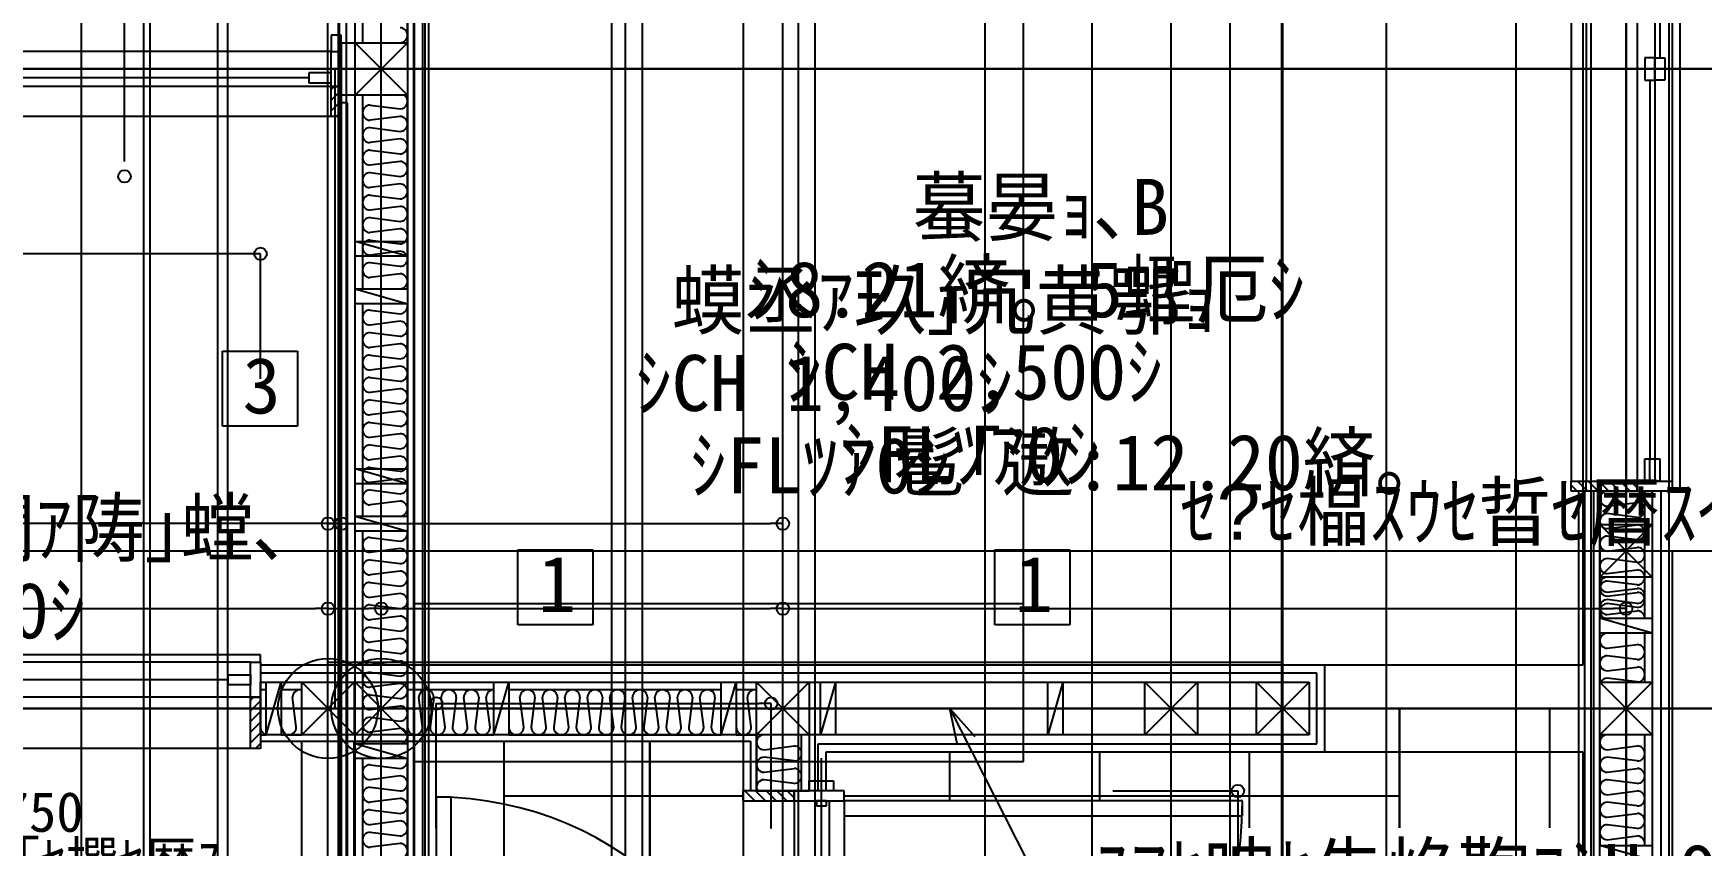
# Model space of a CAD drawing. Header units: metres. Extents: x 10908 to 27249, y 7268 to 22901.
# Drawn here: x 19539 to 22876, y 17556 to 19181 of the extents above; entities that cross this region are included whole.
import ezdxf

# ---------------------------------------------------------------- set-up
doc = ezdxf.new("R2010")
doc.units = ezdxf.units.M

msp = doc.modelspace()

# ---------------------------------------------------------------- linework, layer by layer
at = {"layer": '繝昴ｼ繝_1F'}
for p, q in [((22272, 17830), (22122.5, 17830)), ((22271.8, 17591.2), (22271.8, 17830)), ((21371.8, 17645), (21371.8, 17743.5)), ((21671.8, 17645), (21671.8, 17743.5)), ((21971.8, 17591.2), (21971.8, 17743.5)), ((21160.6, 17655), (22272, 17655))]:
    msp.add_line(p, q, dxfattribs=at)
at = {"layer": '繝繝ｼ繧ｿ 001_1F'}
for p, q in [((22036, 7507.5), (22036, 22072.5)), ((22724.7, 7507.5), (22724.7, 22072.5)), ((20128.1, 13232), (20128.1, 21590)), ((21038.1, 15219.8), (21038.1, 21590)), ((20128.1, 17950.1), (20128.1, 18200.1)), ((20128.1, 18200.1), (20153.1, 18200.1)), ((20153.1, 18200.1), (21013.1, 18200.1)), ((21038.1, 18200.1), (21013.1, 18200.1)), ((21038.1, 17950.1), (21038.1, 18200.1)), ((21038.1, 18200.1), (21038.1, 18200.1)), ((18679.7, 18030), (20103.1, 18030)), ((20128.1, 18030), (20103.1, 18030)), ((20128.1, 17780), (20128.1, 18030)), ((20128.1, 18030), (20128.1, 18030)), ((20128.1, 18030), (20153.1, 18030)), ((20153.1, 18030), (20209.7, 18030)), ((20234.7, 18030), (20209.7, 18030)), ((20234.7, 17780), (20234.7, 18030)), ((20234.7, 18030), (20234.7, 18030)), ((20234.7, 18030), (20259.7, 18030)), ((20259.7, 18030), (21013.1, 18030)), ((21038.1, 18030), (21013.1, 18030)), ((21038.1, 17780), (21038.1, 18030)), ((21038.1, 18030), (21038.1, 18030)), ((21038.1, 18030), (21063.1, 18030)), ((21063.1, 18030), (22699.7, 18030)), ((22724.7, 18030), (22699.7, 18030)), ((22724.7, 17780), (22724.7, 18030)), ((22724.7, 18030), (22724.7, 18030)), ((20128.1, 17950.1), (20128.1, 17950.1)), ((21038.1, 17950.1), (21038.1, 17950.1)), ((26390, 17830), (11375, 17830)), ((21387.4, 17756.6), (21371.8, 17830)), ((21371.8, 17830), (21422, 17774.3)), ((21371.8, 17830), (21590.2, 17401.2)), ((20128.1, 17780), (20128.1, 17780)), ((20128.1, 17780), (20128.1, 17780)), ((20234.7, 17780), (20234.7, 17780)), ((20234.7, 17780), (20234.7, 17780)), ((20771.8, 17137.5), (20771.8, 17765)), ((21038.1, 17780), (21038.1, 17780)), ((21038.1, 17780), (21038.1, 17780)), ((22724.7, 17780), (22724.7, 17780)), ((20480.4, 17655), (20958.1, 17655))]:
    msp.add_line(p, q, dxfattribs=at)
for centre, radius in [((20128.1, 18200.1), 12.5), ((21038.1, 18200.1), 12.5), ((20128.1, 18030), 12.5), ((20128.1, 18030), 12.5), ((20234.7, 18030), 12.5), ((20234.7, 18030), 12.5), ((21038.1, 18030), 12.5), ((21038.1, 18030), 12.5), ((22724.7, 18030), 12.5), ((20128.1, 17830), 100), ((20234.7, 17830), 100)]:
    msp.add_circle(centre, radius, dxfattribs=at)
at = {"layer": '繝繝ｼ繧ｿ 001_2F'}
for p, q in [((22724.7, 22901.4), (22724.7, 10436.9)), ((20234.7, 16588.6), (20234.7, 21731.1)), ((26162.5, 19110), (17745, 19110)), ((26367.5, 17830), (18288.7, 17830))]:
    msp.add_line(p, q, dxfattribs=at)
at = {"layer": '繝繝ｼ繧ｿ 001_R'}
for p, q in [((19634.7, 15242.5), (19634.7, 22067.5)), ((22724.7, 22067.5), (22724.7, 15697.5)), ((20234.7, 15697.5), (20234.7, 21840)), ((22724.7, 20930), (22724.7, 17085.6)), ((21114.7, 17730.7), (21114.7, 16580))]:
    msp.add_line(p, q, dxfattribs=at)
at = {"layer": '繧ｫ繝槭メ_1F'}
for p, q in [((20075.4, 17765), (20075.4, 16708)), ((20180.4, 17137.5), (20180.4, 17765))]:
    msp.add_line(p, q, dxfattribs=at)
at = {"layer": '繧ｫ繧ｿ繝ｭ繧ｰ驛ｨ蜩(螳ｶ蜈ｷ)_2F'}
for p, q in [((20299.7, 19239.3), (20299.7, 18039.3)), ((21519.7, 18039.3), (21519.7, 19239.3)), ((21519.7, 18039.3), (20299.7, 18039.3)), ((20299.7, 18039.3), (20299.7, 17724.3)), ((21519.7, 17724.3), (21519.7, 18039.3)), ((20299.7, 17724.3), (21519.7, 17724.3))]:
    msp.add_line(p, q, dxfattribs=at)
at = {"layer": '繧ｹ繝ｭ繝ｼ繝_1F'}
for p, q in [((22272, 17591.2), (22272, 17830)), ((22272, 17830), (22777.2, 17830)), ((22272, 17591.2), (22272, 17830)), ((22272, 17830), (22777.2, 17830)), ((22572, 17591.2), (22572, 17830)), ((22777.2, 17830), (22777.2, 17591.2)), ((22777.2, 17830), (22777.2, 17591.2))]:
    msp.add_line(p, q, dxfattribs=at)
at = {"layer": '蜀螢∽ｻ穂ｸ_1F'}
for p, q in [((19993.1, 17765), (20128.1, 17765)), ((20128.1, 17765), (20973.1, 17765)), ((20973.1, 17765), (20973.1, 17665))]:
    msp.add_line(p, q, dxfattribs=at)
at = {"layer": '蜀螢∽ｻ穂ｸ_2F'}
for p, q in [((20182.2, 19162.5), (20182.2, 20877.5)), ((20317.2, 20120), (20317.2, 17040)), ((20329.7, 17040), (20329.7, 20120)), ((20154.7, 19162.5), (20182.2, 19162.5)), ((20167.2, 19042.5), (20154.7, 19042.5)), ((20167.2, 16997.5), (20167.2, 19042.5)), ((20154.7, 19015), (20154.7, 17025)), ((22629.7, 18265), (22629.7, 17106)), ((22642.2, 17103.3), (22642.2, 18265))]:
    msp.add_line(p, q, dxfattribs=at)
at = {"layer": '蜀螢∽ｻ穂ｸ_R'}
for p, q in [((20299.7, 16865), (20299.7, 20865)), ((22659.7, 18265), (22659.7, 17099.5))]:
    msp.add_line(p, q, dxfattribs=at)
at = {"layer": '螟門｣∽ｻ穂ｸ_1F'}
for p, q in [((22122.5, 17916.5), (19993.1, 17916.5)), ((22106.5, 17900.5), (19993.1, 17900.5)), ((22106.5, 17759.5), (22106.5, 17900.5)), ((22122.5, 17743.5), (22122.5, 17916.5)), ((21108.6, 17759.5), (22106.5, 17759.5)), ((21108.6, 17665), (21108.6, 17759.5)), ((22088.5, 17777.5), (22038.1, 17777.5)), ((22088.5, 17777.5), (22088.5, 17777.5)), ((21124.6, 17743.5), (22122.5, 17743.5)), ((21124.6, 17665), (21124.6, 17743.5))]:
    msp.add_line(p, q, dxfattribs=at)
at = {"layer": '螟門｣∽ｻ穂ｸ_2F'}
for p, q in [((22795.2, 17070.4), (22795.2, 18265)), ((22811.2, 17067), (22811.2, 18265))]:
    msp.add_line(p, q, dxfattribs=at)
at = {"layer": '螟門｣∽ｻ穂ｸ_R'}
for p, q in [((20148.2, 21016.5), (20148.2, 17016.5)), ((20164.2, 21000.5), (20164.2, 17000.5)), ((22795.2, 17070.4), (22795.2, 18265)), ((22811.2, 17067), (22811.2, 18265))]:
    msp.add_line(p, q, dxfattribs=at)
at = {"layer": '螢_1F'}
for p, q in [((22638.2, 20843.5), (22638.2, 17916.5)), ((22811.2, 17083.9), (22811.2, 20843.5)), ((22638.2, 17916.5), (22122.5, 17916.5)), ((19993.1, 17777.5), (19993.1, 17882.5)), ((19993.1, 17882.5), (20075.6, 17882.5)), ((20004.7, 17777.5), (20004.7, 17882.5)), ((20004.7, 17882.5), (20034.7, 17882.5)), ((20004.7, 17777.5), (20034.7, 17882.5)), ((20034.7, 17882.5), (20034.7, 17777.5)), ((20180.6, 17882.5), (20182.2, 17882.5)), ((20287.2, 17882.5), (20985.6, 17882.5)), ((20459.7, 17777.5), (20459.7, 17882.5)), ((20459.7, 17882.5), (20489.7, 17882.5)), ((20459.7, 17777.5), (20489.7, 17882.5)), ((20489.7, 17882.5), (20489.7, 17777.5)), ((20914.7, 17777.5), (20914.7, 17882.5)), ((20914.7, 17882.5), (20944.7, 17882.5)), ((20914.7, 17777.5), (20944.7, 17882.5)), ((20944.7, 17882.5), (20944.7, 17777.5)), ((21090.6, 17882.5), (21762.2, 17882.5)), ((21113.1, 17777.5), (21113.1, 17882.5)), ((21113.1, 17882.5), (21143.1, 17882.5)), ((21143.1, 17882.5), (21113.1, 17777.5)), ((21143.1, 17882.5), (21143.1, 17777.5)), ((21568.1, 17777.5), (21568.1, 17882.5)), ((21568.1, 17882.5), (21598.1, 17882.5)), ((21598.1, 17882.5), (21568.1, 17777.5)), ((21598.1, 17882.5), (21598.1, 17777.5)), ((21867.2, 17882.5), (21985.6, 17882.5)), ((20075.6, 17777.5), (19993.1, 17777.5)), ((20034.7, 17777.5), (20004.7, 17777.5)), ((20182.2, 17777.5), (20180.6, 17777.5)), ((20985.6, 17777.5), (20287.2, 17777.5)), ((20489.7, 17777.5), (20459.7, 17777.5)), ((20944.7, 17777.5), (20914.7, 17777.5)), ((20985.6, 17665), (20985.6, 17777.5)), ((21762.2, 17777.5), (21090.6, 17777.5)), ((21090.6, 17777.5), (21090.6, 17665)), ((21143.1, 17777.5), (21113.1, 17777.5)), ((21598.1, 17777.5), (21568.1, 17777.5)), ((22038.1, 17777.5), (21867.2, 17777.5)), ((22038.1, 17777.5), (22038.1, 17777.5)), ((22122.5, 17743.5), (22638.2, 17743.5)), ((22638.2, 17743.5), (22638.2, 17104.1)), ((20985.6, 17665), (21090.6, 17665))]:
    msp.add_line(p, q, dxfattribs=at)
at = {"layer": '螢_2F'}
for p, q in [((20182.2, 19162.5), (20182.2, 20177.5)), ((20287.2, 20177.5), (20287.2, 19162.5)), ((20154.7, 19162.5), (20154.7, 19057.5)), ((20154.7, 19162.5), (20182.2, 19162.5)), ((20182.2, 19057.5), (20154.7, 19057.5)), ((20182.2, 17882.5), (20182.2, 19057.5)), ((20287.2, 19057.5), (20287.2, 17882.5)), ((20182.2, 18735), (20182.2, 18765)), ((20182.2, 18765), (20287.2, 18765)), ((20287.2, 18735), (20182.2, 18765)), ((20287.2, 18765), (20287.2, 18735)), ((20287.2, 18735), (20182.2, 18735)), ((20182.2, 18280), (20182.2, 18310)), ((20182.2, 18310), (20287.2, 18310)), ((20287.2, 18280), (20182.2, 18310)), ((20287.2, 18310), (20287.2, 18280)), ((20287.2, 18280), (20182.2, 18280)), ((22672.2, 18265), (22777.2, 18265)), ((22672.2, 18198), (22672.2, 18265)), ((22777.2, 18265), (22777.2, 18198)), ((22672.2, 17138), (22672.2, 18093)), ((22777.2, 18093), (22777.2, 17882.5)), ((22672.2, 17980.6), (22672.2, 18010.6)), ((22672.2, 18010.6), (22777.2, 18010.6)), ((22777.2, 17980.6), (22672.2, 18010.6)), ((22777.2, 18010.6), (22777.2, 17980.6)), ((22777.2, 17980.6), (22672.2, 17980.6)), ((20182.2, 16982.5), (20182.2, 17777.5)), ((20287.2, 17777.5), (20287.2, 16982.5)), ((22777.2, 17777.5), (22777.2, 17085.6)), ((22672.2, 17525.6), (22672.2, 17555.6)), ((22672.2, 17555.6), (22777.2, 17555.6)), ((22777.2, 17525.6), (22672.2, 17555.6)), ((22777.2, 17555.6), (22777.2, 17525.6))]:
    msp.add_line(p, q, dxfattribs=at)
at = {"layer": '螢_R'}
for p, q in [((20182.2, 19162.5), (20182.2, 20877.5)), ((20287.2, 20877.5), (20287.2, 19162.5)), ((20182.2, 16982.5), (20182.2, 19057.5)), ((20287.2, 19057.5), (20287.2, 16982.5)), ((20182.2, 18670), (20287.2, 18670)), ((20182.2, 18640), (20182.2, 18670)), ((20182.2, 18670), (20287.2, 18640)), ((20287.2, 18670), (20287.2, 18640)), ((20287.2, 18640), (20182.2, 18640)), ((22672.2, 18265), (22777.2, 18265)), ((22672.2, 17882.5), (22672.2, 18265)), ((22777.2, 18265), (22777.2, 17882.5)), ((20182.2, 18215), (20287.2, 18215)), ((20182.2, 18185), (20182.2, 18215)), ((20182.2, 18215), (20287.2, 18185)), ((20287.2, 18215), (20287.2, 18185)), ((20287.2, 18185), (20182.2, 18185)), ((22672.2, 17980.6), (22672.2, 18010.6)), ((22672.2, 18010.6), (22777.2, 18010.6)), ((22777.2, 17980.6), (22672.2, 18010.6)), ((22777.2, 18010.6), (22777.2, 17980.6)), ((22777.2, 17980.6), (22672.2, 17980.6)), ((20182.2, 17760), (20287.2, 17760)), ((20182.2, 17730), (20182.2, 17760)), ((20182.2, 17760), (20287.2, 17730)), ((20287.2, 17760), (20287.2, 17730)), ((22672.2, 17096.8), (22672.2, 17777.5)), ((22777.2, 17777.5), (22777.2, 17119.5)), ((20287.2, 17730), (20182.2, 17730)), ((22672.2, 17525.6), (22672.2, 17555.6)), ((22672.2, 17555.6), (22777.2, 17555.6)), ((22777.2, 17525.6), (22672.2, 17555.6)), ((22777.2, 17555.6), (22777.2, 17525.6))]:
    msp.add_line(p, q, dxfattribs=at)
at = {"layer": '蟒ｺ蜈ｷ(譛ｨ陬ｽ謌ｸ)_2F'}
for p, q in [((20344.7, 17590), (20344.7, 17840)), ((20344.7, 17840), (20369.7, 17840)), ((20369.7, 17840), (20989.7, 17840)), ((21014.7, 17840), (20989.7, 17840)), ((21014.7, 17590), (21014.7, 17840)), ((21014.7, 17840), (21014.7, 17840)), ((20374.7, 17652.5), (20344.7, 17652.5)), ((20344.7, 17652.5), (20344.7, 16982.5)), ((20374.7, 16982.5), (20374.7, 17652.5)), ((20344.7, 17590), (20344.7, 17590)), ((21014.7, 17590), (21014.7, 17590))]:
    msp.add_line(p, q, dxfattribs=at)
for centre in [(20344.7, 17840), (21014.7, 17840)]:
    msp.add_circle(centre, 12.5, dxfattribs=at)
msp.add_arc((20344.7, 16982.5), 670, 0, 90, dxfattribs=at)
at = {"layer": '蟒ｺ蜈ｷ(驥大ｱ樊虻)_1F'}
for p, q in [((21060.6, 17665), (20958.1, 17665)), ((20958.1, 17665), (20958.1, 17645)), ((20962.1, 17665), (20982.1, 17645)), ((20983.3, 17665), (21003.3, 17645)), ((21004.5, 17665), (21024.5, 17645)), ((21025.7, 17665), (21045.7, 17645)), ((21046.9, 17665), (21060.6, 17651.4)), ((21060.6, 17665), (21060.6, 17645)), ((21160.6, 17665), (21060.6, 17665)), ((21060.6, 17645), (21060.6, 17665)), ((21090.6, 17665), (21090.6, 17685)), ((21090.6, 17685), (21139.6, 17685)), ((21139.6, 17665), (21090.6, 17665)), ((21139.6, 17685), (21139.6, 17665)), ((21160.6, 17645), (21160.6, 17665)), ((21698.1, 17665), (21948.1, 17665)), ((21698.1, 17665), (21698.1, 17665)), ((21948.1, 17665), (21948.1, 17640)), ((20958.1, 17647.8), (20960.9, 17645)), ((20958.1, 17645), (21060.6, 17645)), ((21060.6, 17645), (21160.6, 17645)), ((21060.6, 17645), (21060.6, 16450)), ((21105.6, 17645), (21105.6, 17635)), ((21125.6, 17645), (21105.6, 17645)), ((21105.6, 17635), (21125.6, 17635)), ((21125.6, 17635), (21125.6, 17645)), ((21130.6, 17645), (21130.6, 16450)), ((21160.6, 17645), (21160.6, 16450)), ((21160.6, 17645), (21160.6, 17615)), ((21957.2, 17645), (21160.6, 17645)), ((21948.1, 17640), (21948.1, 16455)), ((21957.2, 17615), (21957.2, 17645)), ((21160.6, 17615), (21957.2, 17615))]:
    msp.add_line(p, q, dxfattribs=at)
msp.add_circle((21948.1, 17665), 12.5, dxfattribs=at)
msp.add_arc((21160.6, 17645), 796.7, -90, 0, dxfattribs=at)
at = {"layer": '蟒ｺ蜈ｷ(驥大ｱ樊虻)_2F'}
for p, q in [((19721, 18925), (19721, 19295)), ((20134.7, 19177.5), (20134.7, 19145)), ((20154.7, 19177.5), (20134.7, 19177.5)), ((20154.7, 19145), (20154.7, 19177.5)), ((20134.7, 19145), (18524.7, 19145)), ((20134.7, 19075), (20134.7, 19145)), ((20134.7, 19145), (20154.7, 19145)), ((20134.7, 19145), (20154.7, 19145)), ((20154.7, 19145), (20154.7, 19136)), ((20089.7, 19092.5), (19352.2, 19092.5)), ((20134.7, 19102.5), (20089.7, 19102.5)), ((20089.7, 19102.5), (20089.7, 19082.5)), ((20134.7, 19082.5), (20134.7, 19102.5)), ((20134.7, 19075), (18524.7, 19075)), ((20089.7, 19082.5), (20134.7, 19082.5)), ((20154.7, 19075), (20134.7, 19075)), ((20134.7, 19015), (20134.7, 19075)), ((20134.7, 19075), (20154.7, 19075)), ((20140.9, 19075), (20134.7, 19068.8)), ((20154.7, 19067.6), (20134.7, 19047.6)), ((20154.7, 19084), (20154.7, 19075)), ((20154.7, 19075), (20154.7, 19015)), ((20154.7, 19046.4), (20134.7, 19026.4)), ((20154.7, 19025.2), (20144.6, 19015)), ((20134.7, 19015), (18524.7, 19015)), ((20154.7, 19015), (20134.7, 19015)), ((20154.7, 18450), (20154.7, 18200)), ((20154.7, 18450), (20154.7, 18450)), ((20129.7, 18200), (18529.7, 18200)), ((20154.7, 18200), (20129.7, 18200))]:
    msp.add_line(p, q, dxfattribs=at)
for centre in [(19721, 18895), (20154.7, 18200)]:
    msp.add_circle(centre, 12.5, dxfattribs=at)
at = {"layer": '蟒ｺ蜈ｷ(驥大ｱ樒ｪ)_1F'}
for p, q in [((19968.1, 18740), (19378.1, 18740)), ((19993.1, 18740), (19968.1, 18740)), ((19993.1, 18490), (19993.1, 18740)), ((19993.1, 18490), (19993.1, 18490)), ((19993.1, 17937.5), (19353.1, 17937.5)), ((19973.1, 17922.5), (19373.1, 17922.5)), ((19973.1, 17852.5), (19973.1, 17922.5)), ((19973.1, 17922.5), (19993.1, 17922.5)), ((19993.1, 17922.5), (19993.1, 17937.5)), ((19993.1, 17922.5), (19993.1, 17852.5)), ((19928.1, 17887.5), (19418.1, 17887.5)), ((19928.1, 17877.5), (19928.1, 17897.5)), ((19928.1, 17897.5), (19973.1, 17897.5)), ((19973.1, 17897.5), (19973.1, 17877.5)), ((19973.1, 17877.5), (19928.1, 17877.5)), ((19973.1, 17852.5), (19373.1, 17852.5)), ((19993.1, 17852.5), (19973.1, 17852.5)), ((19973.1, 17750), (19973.1, 17852.5)), ((19973.1, 17852.5), (19993.1, 17852.5)), ((19973.1, 17846.3), (19979.3, 17852.5)), ((19973.1, 17825.1), (19993.1, 17845.1)), ((19973.1, 17803.9), (19993.1, 17823.9)), ((19993.1, 17852.5), (19993.1, 17750)), ((19973.1, 17782.7), (19993.1, 17802.7)), ((19973.1, 17761.4), (19993.1, 17781.4)), ((19982.8, 17750), (19993.1, 17760.2)), ((19973.1, 17750), (19373.1, 17750)), ((19993.1, 17750), (19973.1, 17750))]:
    msp.add_line(p, q, dxfattribs=at)
msp.add_circle((19993.1, 18740), 12.5, dxfattribs=at)
at = {"layer": '蟒ｺ蜈ｷ(驥大ｱ樒ｪ)_2F'}
for p, q in [((22614.7, 19935), (22614.7, 18285)), ((22747.2, 19935), (22747.2, 18285)), ((22817.2, 19935), (22817.2, 18285)), ((22832.2, 19955), (22832.2, 18265)), ((22792.2, 19890), (22792.2, 19132.5)), ((22762.2, 19132.5), (22762.2, 19087.5)), ((22782.2, 19132.5), (22762.2, 19132.5)), ((22782.2, 19087.5), (22782.2, 19132.5)), ((22782.2, 19132.5), (22802.2, 19132.5)), ((22782.2, 19087.5), (22782.2, 19132.5)), ((22802.2, 19132.5), (22802.2, 19087.5)), ((22967.2, 19110), (22597.2, 19110)), ((22762.2, 19087.5), (22782.2, 19087.5)), ((22772.2, 19087.5), (22772.2, 18330)), ((22802.2, 19087.5), (22782.2, 19087.5)), ((22762.2, 18285), (22762.2, 18330)), ((22762.2, 18330), (22782.2, 18330)), ((22782.2, 18330), (22782.2, 18285)), ((22614.7, 18285), (22747.2, 18285)), ((22614.7, 18265), (22614.7, 18285)), ((22614.7, 18277), (22626.7, 18265)), ((22747.2, 18265), (22614.7, 18265)), ((22627.9, 18285), (22647.9, 18265)), ((22649.1, 18285), (22669.1, 18265)), ((22670.3, 18285), (22690.3, 18265)), ((22691.5, 18285), (22711.5, 18265)), ((22712.7, 18285), (22732.7, 18265)), ((22733.9, 18285), (22747.2, 18271.7)), ((22747.2, 18265), (22747.2, 18285)), ((22747.2, 18285), (22817.2, 18285)), ((22747.2, 18285), (22747.2, 18265)), ((22817.2, 18265), (22747.2, 18265)), ((22782.2, 18285), (22762.2, 18285)), ((22817.2, 18285), (22817.2, 18265)), ((22832.2, 18265), (22817.2, 18265))]:
    msp.add_line(p, q, dxfattribs=at)
at = {"layer": '蟒ｺ蜈ｷ(驥大ｱ樒ｪ)_R'}
for p, q in [((22644.7, 19935), (22644.7, 18285)), ((22747.2, 19935), (22747.2, 18285)), ((22817.2, 19935), (22817.2, 18285)), ((22832.2, 19955), (22832.2, 18265)), ((22782.2, 19890), (22782.2, 18330)), ((22772.2, 18285), (22772.2, 18330)), ((22772.2, 18330), (22792.2, 18330)), ((22792.2, 18330), (22792.2, 18285)), ((22644.7, 18285), (22747.2, 18285)), ((22644.7, 18265), (22644.7, 18285)), ((22644.7, 18268.2), (22647.9, 18265)), ((22747.2, 18265), (22644.7, 18265)), ((22649.1, 18285), (22669.1, 18265)), ((22670.3, 18285), (22690.3, 18265)), ((22691.5, 18285), (22711.5, 18265)), ((22712.7, 18285), (22732.7, 18265)), ((22733.9, 18285), (22747.2, 18271.7)), ((22747.2, 18265), (22747.2, 18285)), ((22747.2, 18285), (22817.2, 18285)), ((22747.2, 18285), (22747.2, 18265)), ((22817.2, 18265), (22747.2, 18265)), ((22792.2, 18285), (22772.2, 18285)), ((22817.2, 18285), (22817.2, 18265)), ((22832.2, 18265), (22817.2, 18265))]:
    msp.add_line(p, q, dxfattribs=at)
at = {"layer": '蠎贋ｻ穂ｸ_1F'}
msp.add_line((20771.8, 17765), (20771.8, 17137.5), dxfattribs=at)
at = {"layer": '蠑丞床_1F'}
msp.add_line((20480.4, 17302.5), (20480.4, 17765), dxfattribs=at)
at = {"layer": '譁ｭ辭ｱ譚_1F'}
for p, q in [((20004.7, 17867.5), (19993.1, 17867.5)), ((19993.1, 17867.5), (19993.1, 17777.5)), ((20004.7, 17777.5), (20004.7, 17867.5)), ((20075.6, 17867.5), (20034.7, 17867.5)), ((20034.7, 17867.5), (20034.7, 17777.5)), ((20075.6, 17777.5), (20075.6, 17867.5)), ((20459.7, 17867.5), (20287.2, 17867.5)), ((20287.2, 17867.5), (20287.2, 17777.5)), ((20459.7, 17777.5), (20459.7, 17867.5)), ((20914.7, 17867.5), (20489.7, 17867.5)), ((20489.7, 17867.5), (20489.7, 17777.5)), ((20914.7, 17777.5), (20914.7, 17867.5)), ((20985.6, 17867.5), (20944.7, 17867.5)), ((20944.7, 17867.5), (20944.7, 17777.5)), ((20985.6, 17777.5), (20985.6, 17867.5)), ((20064.7, 17792.5), (20057.2, 17852.5)), ((20317.2, 17792.5), (20309.7, 17852.5)), ((20339.7, 17852.5), (20332.2, 17792.5)), ((20362.2, 17792.5), (20354.7, 17852.5)), ((20384.7, 17852.5), (20377.2, 17792.5)), ((20407.2, 17792.5), (20399.7, 17852.5)), ((20429.7, 17852.5), (20422.2, 17792.5)), ((20452.2, 17792.5), (20444.7, 17852.5)), ((20519.7, 17792.5), (20512.2, 17852.5)), ((20542.2, 17852.5), (20534.7, 17792.5)), ((20564.7, 17792.5), (20557.2, 17852.5)), ((20587.2, 17852.5), (20579.7, 17792.5)), ((20609.7, 17792.5), (20602.2, 17852.5)), ((20632.2, 17852.5), (20624.7, 17792.5)), ((20654.7, 17792.5), (20647.2, 17852.5)), ((20677.2, 17852.5), (20669.7, 17792.5)), ((20699.7, 17792.5), (20692.2, 17852.5)), ((20722.2, 17852.5), (20714.7, 17792.5)), ((20744.7, 17792.5), (20737.2, 17852.5)), ((20767.2, 17852.5), (20759.7, 17792.5)), ((20789.7, 17792.5), (20782.2, 17852.5)), ((20812.2, 17852.5), (20804.7, 17792.5)), ((20834.7, 17792.5), (20827.2, 17852.5)), ((20857.2, 17852.5), (20849.7, 17792.5)), ((20879.7, 17792.5), (20872.2, 17852.5)), ((20902.2, 17852.5), (20894.7, 17792.5)), ((20974.7, 17792.5), (20967.2, 17852.5)), ((19993.1, 17777.5), (20004.7, 17777.5)), ((20034.7, 17777.5), (20075.6, 17777.5)), ((20287.2, 17777.5), (20459.7, 17777.5)), ((20489.7, 17777.5), (20914.7, 17777.5)), ((20944.7, 17777.5), (20985.6, 17777.5)), ((20985.6, 17777.5), (20985.6, 17665)), ((21075.6, 17777.5), (20985.6, 17777.5)), ((21000.6, 17747.5), (21060.6, 17755)), ((21075.6, 17665), (21075.6, 17777.5)), ((21060.6, 17725), (21000.6, 17732.5)), ((21000.6, 17702.5), (21060.6, 17710)), ((21060.6, 17680), (21000.6, 17687.5)), ((20985.6, 17665), (21075.6, 17665))]:
    msp.add_line(p, q, dxfattribs=at)
for centre, start, end in [((20072.2, 17852.5), 77.0768, 180), ((20324.7, 17852.5), 0, 180), ((20369.7, 17852.5), 0, 180), ((20414.7, 17852.5), 0, 180), ((20459.7, 17852.5), 90, 180), ((20527.2, 17852.5), 0, 180), ((20572.2, 17852.5), 0, 180), ((20617.2, 17852.5), 0, 180), ((20662.2, 17852.5), 0, 180), ((20707.2, 17852.5), 0, 180), ((20752.2, 17852.5), 0, 180), ((20797.2, 17852.5), 0, 180), ((20842.2, 17852.5), 0, 180), ((20887.2, 17852.5), 0, 180), ((20982.2, 17852.5), 77.0768, 180), ((20008.1, 17792.5), -180, -102.9232), ((20049.7, 17792.5), 180, 0), ((20302.2, 17792.5), 180, 0), ((20347.2, 17792.5), 180, 0), ((20392.2, 17792.5), 180, 0), ((20437.2, 17792.5), 180, 0), ((20504.7, 17792.5), 180, 0), ((20549.7, 17792.5), 180, 0), ((20594.7, 17792.5), 180, 0), ((20639.7, 17792.5), 180, 0), ((20684.7, 17792.5), 180, 0), ((20729.7, 17792.5), 180, 0), ((20774.7, 17792.5), 180, 0), ((20819.7, 17792.5), 180, 0), ((20864.7, 17792.5), 180, 0), ((20909.7, 17792.5), -180, -70.5288), ((20959.7, 17792.5), 180, 0), ((21000.6, 17762.5), 90, -90), ((21060.6, 17740), -90, 90), ((21000.6, 17717.5), 90, -90), ((21000.6, 17672.5), 90, -150), ((21060.6, 17695), -90, 90)]:
    msp.add_arc(centre, 15, start, end, dxfattribs=at)
at = {"layer": '譁ｭ辭ｱ譚_2F'}
for p, q in [((22672.2, 18265), (22672.2, 18198)), ((22762.2, 18265), (22672.2, 18265)), ((22762.2, 18198), (22762.2, 18265)), ((22687.2, 18235), (22747.2, 18242.5)), ((22672.2, 18198), (22762.2, 18198)), ((22747.2, 18212.5), (22687.2, 18220)), ((22672.2, 18093), (22672.2, 18010.6)), ((22762.2, 18093), (22672.2, 18093)), ((22762.2, 18010.6), (22762.2, 18093)), ((22687.2, 18063), (22747.2, 18070.5)), ((22747.2, 18040.5), (22687.2, 18048)), ((22687.2, 18018), (22747.2, 18025.5)), ((22672.2, 18010.6), (22762.2, 18010.6)), ((22672.2, 17980.6), (22672.2, 17882.5)), ((22762.2, 17980.6), (22672.2, 17980.6)), ((22687.2, 17950.6), (22747.2, 17958.1)), ((22762.2, 17882.5), (22762.2, 17980.6)), ((22747.2, 17928.1), (22687.2, 17935.6)), ((22687.2, 17905.6), (22747.2, 17913.1)), ((22747.2, 17883.1), (22687.2, 17890.6)), ((22672.2, 17882.5), (22762.2, 17882.5)), ((22672.2, 17777.5), (22672.2, 17555.6)), ((22762.2, 17777.5), (22672.2, 17777.5)), ((22687.2, 17747.5), (22747.2, 17755)), ((22762.2, 17555.6), (22762.2, 17777.5)), ((22747.2, 17725), (22687.2, 17732.5)), ((22687.2, 17702.5), (22747.2, 17710)), ((22747.2, 17680), (22687.2, 17687.5)), ((22687.2, 17657.5), (22747.2, 17665)), ((22747.2, 17635), (22687.2, 17642.5)), ((22687.2, 17612.5), (22747.2, 17620)), ((22747.2, 17590), (22687.2, 17597.5)), ((22672.2, 17555.6), (22762.2, 17555.6)), ((22687.2, 17567.5), (22747.2, 17575))]:
    msp.add_line(p, q, dxfattribs=at)
for centre, start, end in [((22687.2, 18250), 90, -90), ((22747.2, 18227.5), -90, 90), ((22687.2, 18205), 90, -152.3647), ((22687.2, 18078), 90, -90), ((22747.2, 18055.5), -90, 90), ((22687.2, 18033), 90, -90), ((22747.2, 18010.5), 0.0504, 90), ((22687.2, 17965.6), 90, -90), ((22747.2, 17943.1), -90, 90), ((22687.2, 17920.6), 90, -90), ((22687.2, 17875.6), 90, 152.4862), ((22747.2, 17898.1), -90, 90), ((22687.2, 17762.5), 90, -90), ((22747.2, 17740), -90, 90), ((22687.2, 17717.5), 90, -90), ((22687.2, 17672.5), 90, -90), ((22747.2, 17695), -90, 90), ((22747.2, 17650), -90, 90), ((22687.2, 17627.5), 90, -90), ((22687.2, 17582.5), 90, -90), ((22747.2, 17605), -90, 90), ((22747.2, 17560), -17.1753, 90)]:
    msp.add_arc(centre, 15, start, end, dxfattribs=at)
at = {"layer": '譁ｭ辭ｱ譚_R'}
for p, q in [((20197.2, 19550), (20197.2, 19162.5)), ((20287.2, 19162.5), (20287.2, 19550)), ((20197.2, 19162.5), (20287.2, 19162.5)), ((20287.2, 19057.5), (20197.2, 19057.5)), ((20197.2, 19057.5), (20197.2, 18670)), ((20287.2, 18670), (20287.2, 19057.5)), ((20212.2, 19037.5), (20272.2, 19030)), ((20272.2, 19015), (20212.2, 19007.5)), ((20212.2, 18992.5), (20272.2, 18985)), ((20272.2, 18970), (20212.2, 18962.5)), ((20212.2, 18947.5), (20272.2, 18940)), ((20272.2, 18925), (20212.2, 18917.5)), ((20212.2, 18902.5), (20272.2, 18895)), ((20272.2, 18880), (20212.2, 18872.5)), ((20212.2, 18857.5), (20272.2, 18850)), ((20272.2, 18835), (20212.2, 18827.5)), ((20212.2, 18812.5), (20272.2, 18805)), ((20272.2, 18790), (20212.2, 18782.5)), ((20212.2, 18767.5), (20272.2, 18760)), ((20272.2, 18745), (20212.2, 18737.5)), ((20212.2, 18722.5), (20272.2, 18715)), ((20272.2, 18700), (20212.2, 18692.5)), ((20197.2, 18670), (20287.2, 18670)), ((20287.2, 18640), (20197.2, 18640)), ((20197.2, 18640), (20197.2, 18215)), ((20212.2, 18627.5), (20272.2, 18620)), ((20287.2, 18215), (20287.2, 18640)), ((20272.2, 18605), (20212.2, 18597.5)), ((20212.2, 18582.5), (20272.2, 18575)), ((20272.2, 18560), (20212.2, 18552.5)), ((20212.2, 18537.5), (20272.2, 18530)), ((20272.2, 18515), (20212.2, 18507.5)), ((20212.2, 18492.5), (20272.2, 18485)), ((20272.2, 18470), (20212.2, 18462.5)), ((20212.2, 18447.5), (20272.2, 18440)), ((20272.2, 18425), (20212.2, 18417.5)), ((20212.2, 18402.5), (20272.2, 18395)), ((20272.2, 18380), (20212.2, 18372.5)), ((20212.2, 18357.5), (20272.2, 18350)), ((20272.2, 18335), (20212.2, 18327.5)), ((20212.2, 18312.5), (20272.2, 18305)), ((20272.2, 18290), (20212.2, 18282.5)), ((20212.2, 18267.5), (20272.2, 18260)), ((22672.2, 18265), (22672.2, 18010.6)), ((22762.2, 18265), (22672.2, 18265)), ((22762.2, 18010.6), (22762.2, 18265)), ((20272.2, 18245), (20212.2, 18237.5)), ((22687.2, 18235), (22747.2, 18242.5)), ((20197.2, 18215), (20287.2, 18215)), ((22747.2, 18212.5), (22687.2, 18220)), ((22687.2, 18190), (22747.2, 18197.5)), ((20287.2, 18185), (20197.2, 18185)), ((20197.2, 18185), (20197.2, 17760)), ((20212.2, 18172.5), (20272.2, 18165)), ((20287.2, 17760), (20287.2, 18185)), ((22747.2, 18167.5), (22687.2, 18175)), ((20272.2, 18150), (20212.2, 18142.5)), ((20212.2, 18127.5), (20272.2, 18120)), ((22687.2, 18145), (22747.2, 18152.5)), ((22747.2, 18122.5), (22687.2, 18130)), ((20272.2, 18105), (20212.2, 18097.5)), ((22687.2, 18100), (22747.2, 18107.5)), ((20212.2, 18082.5), (20272.2, 18075)), ((20272.2, 18060), (20212.2, 18052.5)), ((22747.2, 18077.5), (22687.2, 18085)), ((22687.2, 18055), (22747.2, 18062.5)), ((20212.2, 18037.5), (20272.2, 18030)), ((22747.2, 18032.5), (22687.2, 18040)), ((20272.2, 18015), (20212.2, 18007.5)), ((20212.2, 17992.5), (20272.2, 17985)), ((22672.2, 18010.6), (22762.2, 18010.6)), ((20272.2, 17970), (20212.2, 17962.5)), ((22672.2, 17980.6), (22672.2, 17882.5)), ((22762.2, 17980.6), (22672.2, 17980.6)), ((22687.2, 17950.6), (22747.2, 17958.1)), ((22762.2, 17882.5), (22762.2, 17980.6)), ((20212.2, 17947.5), (20272.2, 17940)), ((20272.2, 17925), (20212.2, 17917.5)), ((22747.2, 17928.1), (22687.2, 17935.6)), ((20212.2, 17902.5), (20272.2, 17895)), ((22687.2, 17905.6), (22747.2, 17913.1)), ((22747.2, 17883.1), (22687.2, 17890.6)), ((20272.2, 17880), (20212.2, 17872.5)), ((20212.2, 17857.5), (20272.2, 17850)), ((22672.2, 17882.5), (22762.2, 17882.5)), ((20272.2, 17835), (20212.2, 17827.5)), ((20212.2, 17812.5), (20272.2, 17805)), ((20272.2, 17790), (20212.2, 17782.5)), ((20197.2, 17760), (20287.2, 17760)), ((22672.2, 17777.5), (22672.2, 17555.6)), ((22762.2, 17777.5), (22672.2, 17777.5)), ((22687.2, 17747.5), (22747.2, 17755)), ((22762.2, 17555.6), (22762.2, 17777.5)), ((20287.2, 17730), (20197.2, 17730)), ((20197.2, 17730), (20197.2, 17305)), ((20287.2, 17305), (20287.2, 17730)), ((22747.2, 17725), (22687.2, 17732.5)), ((20212.2, 17717.5), (20272.2, 17710)), ((20272.2, 17695), (20212.2, 17687.5)), ((22687.2, 17702.5), (22747.2, 17710)), ((22747.2, 17680), (22687.2, 17687.5)), ((20212.2, 17672.5), (20272.2, 17665)), ((22687.2, 17657.5), (22747.2, 17665)), ((20272.2, 17650), (20212.2, 17642.5)), ((20212.2, 17627.5), (20272.2, 17620)), ((22747.2, 17635), (22687.2, 17642.5)), ((20272.2, 17605), (20212.2, 17597.5)), ((22687.2, 17612.5), (22747.2, 17620)), ((22747.2, 17590), (22687.2, 17597.5)), ((20212.2, 17582.5), (20272.2, 17575)), ((20272.2, 17560), (20212.2, 17552.5)), ((22672.2, 17555.6), (22762.2, 17555.6)), ((22687.2, 17567.5), (22747.2, 17575))]:
    msp.add_line(p, q, dxfattribs=at)
for centre, start, end in [((20272.2, 19177.5), -90, 90), ((20272.2, 19045), -90, 56.4427), ((20212.2, 19022.5), 90, -90), ((20212.2, 18977.5), 90, -90), ((20272.2, 19000), -90, 90), ((20272.2, 18955), -90, 90), ((20212.2, 18932.5), 90, -90), ((20272.2, 18910), -90, 90), ((20212.2, 18887.5), 90, -90), ((20212.2, 18842.5), 90, -90), ((20272.2, 18865), -90, 90), ((20272.2, 18820), -90, 90), ((20212.2, 18797.5), 90, -90), ((20272.2, 18775), -90, 90), ((20212.2, 18752.5), 90, -90), ((20212.2, 18707.5), 90, -90), ((20272.2, 18730), -90, 90), ((20272.2, 18685), -90, 90), ((20212.2, 18612.5), 90, -90), ((20272.2, 18635), -90, 19.4712), ((20272.2, 18590), -90, 90), ((20212.2, 18567.5), 90, -90), ((20272.2, 18545), -90, 90), ((20212.2, 18522.5), 90, -90), ((20212.2, 18477.5), 90, -90), ((20272.2, 18500), -90, 90), ((20272.2, 18455), -90, 90), ((20212.2, 18432.5), 90, -90), ((20272.2, 18410), -90, 90), ((20212.2, 18387.5), 90, -90), ((20212.2, 18342.5), 90, -90), ((20272.2, 18365), -90, 90), ((20272.2, 18320), -90, 90), ((20212.2, 18297.5), 90, -90), ((20272.2, 18275), -90, 90), ((20212.2, 18252.5), 90, -90), ((22687.2, 18250), 90, -90), ((20272.2, 18230), -90, 90), ((22747.2, 18227.5), -90, 90), ((22687.2, 18205), 90, -90), ((22747.2, 18182.5), -90, 90), ((20212.2, 18157.5), 90, -90), ((20272.2, 18180), -90, 19.4712), ((22687.2, 18160), 90, -90), ((20212.2, 18112.5), 90, -90), ((20272.2, 18135), -90, 90), ((22687.2, 18115), 90, -90), ((22747.2, 18137.5), -90, 90), ((20272.2, 18090), -90, 90), ((22747.2, 18092.5), -90, 90), ((20212.2, 18067.5), 90, -90), ((20272.2, 18045), -90, 90), ((22687.2, 18070), 90, -90), ((22747.2, 18047.5), -90, 90), ((20212.2, 18022.5), 90, -90), ((22687.2, 18025), 90, -105.6418), ((20212.2, 17977.5), 90, -90), ((20272.2, 18000), -90, 90), ((20272.2, 17955), -90, 90), ((22687.2, 17965.6), 90, -90), ((22747.2, 17943.1), -90, 90), ((20212.2, 17932.5), 90, -90), ((20272.2, 17910), -90, 90), ((22687.2, 17920.6), 90, -90), ((20212.2, 17887.5), 90, -90), ((22687.2, 17875.6), 90, 152.4213), ((22747.2, 17898.1), -90, 90), ((20212.2, 17842.5), 90, -90), ((20272.2, 17865), -90, 90), ((20272.2, 17820), -90, 90), ((20212.2, 17797.5), 90, -90), ((20272.2, 17775), -90, 90), ((22687.2, 17762.5), 90, -90), ((22747.2, 17740), -90, 90), ((20272.2, 17725), -90, 19.4712), ((22687.2, 17717.5), 90, -90), ((20212.2, 17702.5), 90, -90), ((20272.2, 17680), -90, 90), ((22687.2, 17672.5), 90, -90), ((22747.2, 17695), -90, 90), ((20212.2, 17657.5), 90, -90), ((22747.2, 17650), -90, 90), ((20212.2, 17612.5), 90, -90), ((20272.2, 17635), -90, 90), ((22687.2, 17627.5), 90, -90), ((20272.2, 17590), -90, 90), ((22687.2, 17582.5), 90, -90), ((22747.2, 17605), -90, 90), ((20212.2, 17567.5), 90, -90), ((20272.2, 17545), -90, 90), ((22747.2, 17560), -17.2355, 90)]:
    msp.add_arc(centre, 15, start, end, dxfattribs=at)
at = {"layer": '譟ｱ_1F'}
for p, q in [((20075.6, 17777.5), (20075.6, 17882.5)), ((20075.6, 17882.5), (20180.6, 17882.5)), ((20180.6, 17777.5), (20075.6, 17882.5)), ((20075.6, 17777.5), (20180.6, 17882.5)), ((20180.6, 17882.5), (20180.6, 17777.5)), ((20182.2, 17777.5), (20182.2, 17882.5)), ((20182.2, 17882.5), (20287.2, 17882.5)), ((20287.2, 17777.5), (20182.2, 17882.5)), ((20182.2, 17777.5), (20287.2, 17882.5)), ((20287.2, 17882.5), (20287.2, 17777.5)), ((20985.6, 17777.5), (20985.6, 17882.5)), ((20985.6, 17882.5), (21090.6, 17882.5)), ((21090.6, 17777.5), (20985.6, 17882.5)), ((20985.6, 17777.5), (21090.6, 17882.5)), ((21090.6, 17882.5), (21090.6, 17777.5)), ((21762.2, 17777.5), (21762.2, 17882.5)), ((21762.2, 17882.5), (21867.2, 17882.5)), ((21867.2, 17777.5), (21762.2, 17882.5)), ((21762.2, 17777.5), (21867.2, 17882.5)), ((21867.2, 17882.5), (21867.2, 17777.5)), ((21985.6, 17777.5), (21985.6, 17882.5)), ((21985.6, 17882.5), (22090.6, 17882.5)), ((22090.6, 17777.5), (21985.6, 17882.5)), ((21985.6, 17777.5), (22090.6, 17882.5)), ((22090.6, 17882.5), (22090.6, 17777.5)), ((20180.6, 17777.5), (20075.6, 17777.5)), ((20287.2, 17777.5), (20182.2, 17777.5)), ((21090.6, 17777.5), (20985.6, 17777.5)), ((21867.2, 17777.5), (21762.2, 17777.5)), ((22090.6, 17777.5), (21985.6, 17777.5))]:
    msp.add_line(p, q, dxfattribs=at)
at = {"layer": '譟ｱ_2F'}
for p, q in [((20182.2, 19057.5), (20182.2, 19162.5)), ((20182.2, 19162.5), (20287.2, 19162.5)), ((20287.2, 19057.5), (20182.2, 19162.5)), ((20182.2, 19057.5), (20287.2, 19162.5)), ((20287.2, 19162.5), (20287.2, 19057.5)), ((20287.2, 19057.5), (20182.2, 19057.5)), ((22672.2, 18093), (22672.2, 18198)), ((22672.2, 18198), (22777.2, 18198)), ((22777.2, 18093), (22672.2, 18198)), ((22672.2, 18093), (22777.2, 18198)), ((22777.2, 18198), (22777.2, 18093)), ((22777.2, 18093), (22672.2, 18093)), ((20182.2, 17777.5), (20182.2, 17882.5)), ((20182.2, 17882.5), (20287.2, 17882.5)), ((20287.2, 17777.5), (20182.2, 17882.5)), ((20182.2, 17777.5), (20287.2, 17882.5)), ((20287.2, 17882.5), (20287.2, 17777.5)), ((22672.2, 17777.5), (22672.2, 17882.5)), ((22672.2, 17882.5), (22777.2, 17882.5)), ((22777.2, 17777.5), (22672.2, 17882.5)), ((22672.2, 17777.5), (22777.2, 17882.5)), ((22777.2, 17882.5), (22777.2, 17777.5)), ((20287.2, 17777.5), (20182.2, 17777.5)), ((22777.2, 17777.5), (22672.2, 17777.5))]:
    msp.add_line(p, q, dxfattribs=at)
at = {"layer": '譟ｱ_R'}
for p, q in [((20182.2, 19057.5), (20182.2, 19162.5)), ((20182.2, 19162.5), (20287.2, 19162.5)), ((20287.2, 19057.5), (20182.2, 19162.5)), ((20182.2, 19057.5), (20287.2, 19162.5)), ((20287.2, 19162.5), (20287.2, 19057.5)), ((20287.2, 19057.5), (20182.2, 19057.5)), ((22672.2, 17777.5), (22672.2, 17882.5)), ((22672.2, 17882.5), (22777.2, 17882.5)), ((22777.2, 17777.5), (22672.2, 17882.5)), ((22672.2, 17777.5), (22777.2, 17882.5)), ((22777.2, 17882.5), (22777.2, 17777.5)), ((22777.2, 17777.5), (22672.2, 17777.5))]:
    msp.add_line(p, q, dxfattribs=at)
at = {"layer": '閠仙鴨螢_1F'}
for p, q in [((20508.1, 17997.5), (20508.1, 18147.5)), ((20508.1, 18147.5), (20658.1, 18147.5)), ((20658.1, 18147.5), (20658.1, 17997.5)), ((21462, 17997.5), (21462, 18147.5)), ((21462, 18147.5), (21612, 18147.5)), ((21612, 18147.5), (21612, 17997.5)), ((20658.1, 17997.5), (20508.1, 17997.5)), ((21612, 17997.5), (21462, 17997.5)), ((20128.1, 17922.5), (21038.1, 17922.5)), ((20128.1, 17922.5), (21038.1, 17922.5)), ((21038.1, 17922.5), (22036, 17922.5)), ((21038.1, 17922.5), (22036, 17922.5))]:
    msp.add_line(p, q, dxfattribs=at)
at = {"layer": '閠仙鴨螢_2F'}
for p, q in [((20142.2, 17830), (20142.2, 19110)), ((20142.2, 17830), (20142.2, 19110)), ((19917.2, 18395), (19917.2, 18545)), ((19917.2, 18545), (20067.2, 18545)), ((20067.2, 18545), (20067.2, 18395)), ((20067.2, 18395), (19917.2, 18395)), ((22817.2, 18145.5), (22817.2, 17085.5)), ((22817.2, 18145.5), (22817.2, 17085.5))]:
    msp.add_line(p, q, dxfattribs=at)
at = {"layer": '騾壹ｊ闃ｯ_1F'}
for p, q in [((19634.7, 9325), (19634.7, 22205)), ((19759.5, 10010), (19759.5, 22205)), ((19772.5, 9858.3), (19772.5, 22205)), ((19907.5, 10010), (19907.5, 22205)), ((19927.5, 9858.3), (19927.5, 22205)), ((20128.1, 9325), (20128.1, 22205)), ((20151, 9325), (20151, 22205)), ((20234.7, 9325), (20234.7, 22205)), ((20300.9, 10010), (20300.9, 22205)), ((20322.4, 9858.3), (20322.4, 22205)), ((20695.8, 10010), (20695.8, 22205)), ((20723, 10010), (20723, 22205)), ((20757.4, 9858.3), (20757.4, 22205)), ((20959.2, 9325), (20959.2, 22205)), ((21038.1, 9325), (21038.1, 22205)), ((21069.2, 10010), (21069.2, 22205)), ((21102.9, 9325), (21102.9, 22205)), ((21442.7, 10010), (21442.7, 22205)), ((21656.9, 9325), (21656.9, 22205)), ((21814.7, 9325), (21814.7, 22205)), ((21932.7, 10010), (21932.7, 22205)), ((22036, 9325), (22036, 22205)), ((22038, 9325), (22038, 22205)), ((22245.3, 10010), (22245.3, 22205)), ((22504.7, 9325), (22504.7, 22205)), ((22654.7, 10010), (22654.7, 22205)), ((22724.7, 9325), (22724.7, 22205)), ((13514.7, 19110), (24358.1, 19110)), ((13514.7, 18145.6), (24358.1, 18145.6)), ((13514.7, 17830), (24358.1, 17830))]:
    msp.add_line(p, q, dxfattribs=at)
at = {"layer": '騾壹ｊ闃ｯ_2F'}
for p, q in [((19634.7, 9325), (19634.7, 22205)), ((19759.5, 10010), (19759.5, 22205)), ((19772.5, 9858.3), (19772.5, 22205)), ((19907.5, 10010), (19907.5, 22205)), ((19927.5, 9858.3), (19927.5, 22205)), ((20128.1, 9325), (20128.1, 22205)), ((20151, 9325), (20151, 22205)), ((20234.7, 9325), (20234.7, 22205)), ((20300.9, 10010), (20300.9, 22205)), ((20322.4, 9858.3), (20322.4, 22205)), ((20695.8, 10010), (20695.8, 22205)), ((20723, 10010), (20723, 22205)), ((20757.4, 9858.3), (20757.4, 22205)), ((20959.2, 9325), (20959.2, 22205)), ((21038.1, 9325), (21038.1, 22205)), ((21069.2, 10010), (21069.2, 22205)), ((21102.9, 9325), (21102.9, 22205)), ((21442.7, 10010), (21442.7, 22205)), ((21656.9, 9325), (21656.9, 22205)), ((21814.7, 9325), (21814.7, 22205)), ((21932.7, 10010), (21932.7, 22205)), ((22036, 9325), (22036, 22205)), ((22038, 9325), (22038, 22205)), ((22245.3, 10010), (22245.3, 22205)), ((22504.7, 9325), (22504.7, 22205)), ((22654.7, 10010), (22654.7, 22205)), ((22724.7, 9325), (22724.7, 22205)), ((13514.7, 19110), (24358.1, 19110)), ((13514.7, 18145.6), (24358.1, 18145.6)), ((13514.7, 17830), (24358.1, 17830))]:
    msp.add_line(p, q, dxfattribs=at)
at = {"layer": '騾壹ｊ闃ｯ_R'}
for p, q in [((19634.7, 9325), (19634.7, 22205)), ((19759.5, 10010), (19759.5, 22205)), ((19772.5, 9858.3), (19772.5, 22205)), ((19907.5, 10010), (19907.5, 22205)), ((19927.5, 9858.3), (19927.5, 22205)), ((20128.1, 9325), (20128.1, 22205)), ((20151, 9325), (20151, 22205)), ((20234.7, 9325), (20234.7, 22205)), ((20300.9, 10010), (20300.9, 22205)), ((20322.4, 9858.3), (20322.4, 22205)), ((20695.8, 10010), (20695.8, 22205)), ((20723, 10010), (20723, 22205)), ((20757.4, 9858.3), (20757.4, 22205)), ((20959.2, 9325), (20959.2, 22205)), ((21038.1, 9325), (21038.1, 22205)), ((21069.2, 10010), (21069.2, 22205)), ((21102.9, 9325), (21102.9, 22205)), ((21442.7, 10010), (21442.7, 22205)), ((21656.9, 9325), (21656.9, 22205)), ((21814.7, 9325), (21814.7, 22205)), ((21932.7, 10010), (21932.7, 22205)), ((22036, 9325), (22036, 22205)), ((22038, 9325), (22038, 22205)), ((22245.3, 10010), (22245.3, 22205)), ((22504.7, 9325), (22504.7, 22205)), ((22654.7, 10010), (22654.7, 22205)), ((22724.7, 9325), (22724.7, 22205)), ((13514.7, 19110), (24358.1, 19110)), ((13514.7, 18145.6), (24358.1, 18145.6)), ((13514.7, 17830), (24358.1, 17830))]:
    msp.add_line(p, q, dxfattribs=at)

# ---------------------------------------------------------------- texts
at = {"layer": '繝繝ｼ繧ｿ 001_1F'}
msp.add_text('ｽｱｾ呻ｾ先焔鞫ｺｼH=900ｼ', height=112, dxfattribs=at).set_placement((21660.2, 17446.6))
at = {"layer": '繝繝ｼ繧ｿ 001_2F'}
for s, height, p in [('迚ｩ蟷ｲ謗(荳贋ｸ句ｼ)', 80, (18495.2, 18269)), ('ｾ\x80ｾ橸ｽｳｾ晢ｾ暦ｽｲｾ', 112, (21833.3, 18167.7)), ('W=750', 80, (19366.9, 17583.2)), ('3髱｢ｾ撰ｾ暦ｽｰ', 80, (19341.9, 17483.2))]:
    msp.add_text(s, height=height, dxfattribs=at).set_placement(p)
at = {"layer": '繝繝ｼ繧ｿ 001_R'}
msp.add_text('髱｢遨:12.20緕｡', height=112, dxfattribs=at).set_placement((21257.1, 18266.8))
at = {"layer": '閠仙鴨螢_1F'}
for p in [(20548.1, 18023), (21502, 18023)]:
    msp.add_text('1', height=112, dxfattribs=at).set_placement(p)
at = {"layer": '閠仙鴨螢_2F'}
msp.add_text('3', height=112, dxfattribs=at).set_placement((19957.2, 18420.5))
at = {"layer": '驛ｨ螻_2F'}
for s, p in [('蟇晏ｮ､B', (21297.6, 18778)), ('ｼ8.21緕｡ 5蟶厄ｼ', (20969.9, 18613)), ('ｼCH 2,500ｼ', (21042.7, 18448)), ('ｼFLﾂｱ0ｼ', (21152, 18283)), ('豢鈴擇閼ｱ陦｣螳､', (18960.6, 18135.5)), ('ｼCH 2,500ｼ', (18887.7, 17970.5)), ('ｼFLﾂｱ0ｼ', (18997, 17805.5))]:
    msp.add_text(s, height=112, dxfattribs=at).set_placement(p)
at = {"layer": '驛ｨ螻_R'}
for s, p in [('蟆丞ｱ玖｣冗黄鄂ｮ', (20815.6, 18590.5)), ('ｼCH 1,400ｼ', (20742.7, 18425.5)), ('ｼFLﾂｱ0ｼ', (20852, 18260.5))]:
    msp.add_text(s, height=112, dxfattribs=at).set_placement(p)

doc.saveas('drawing.dxf')
